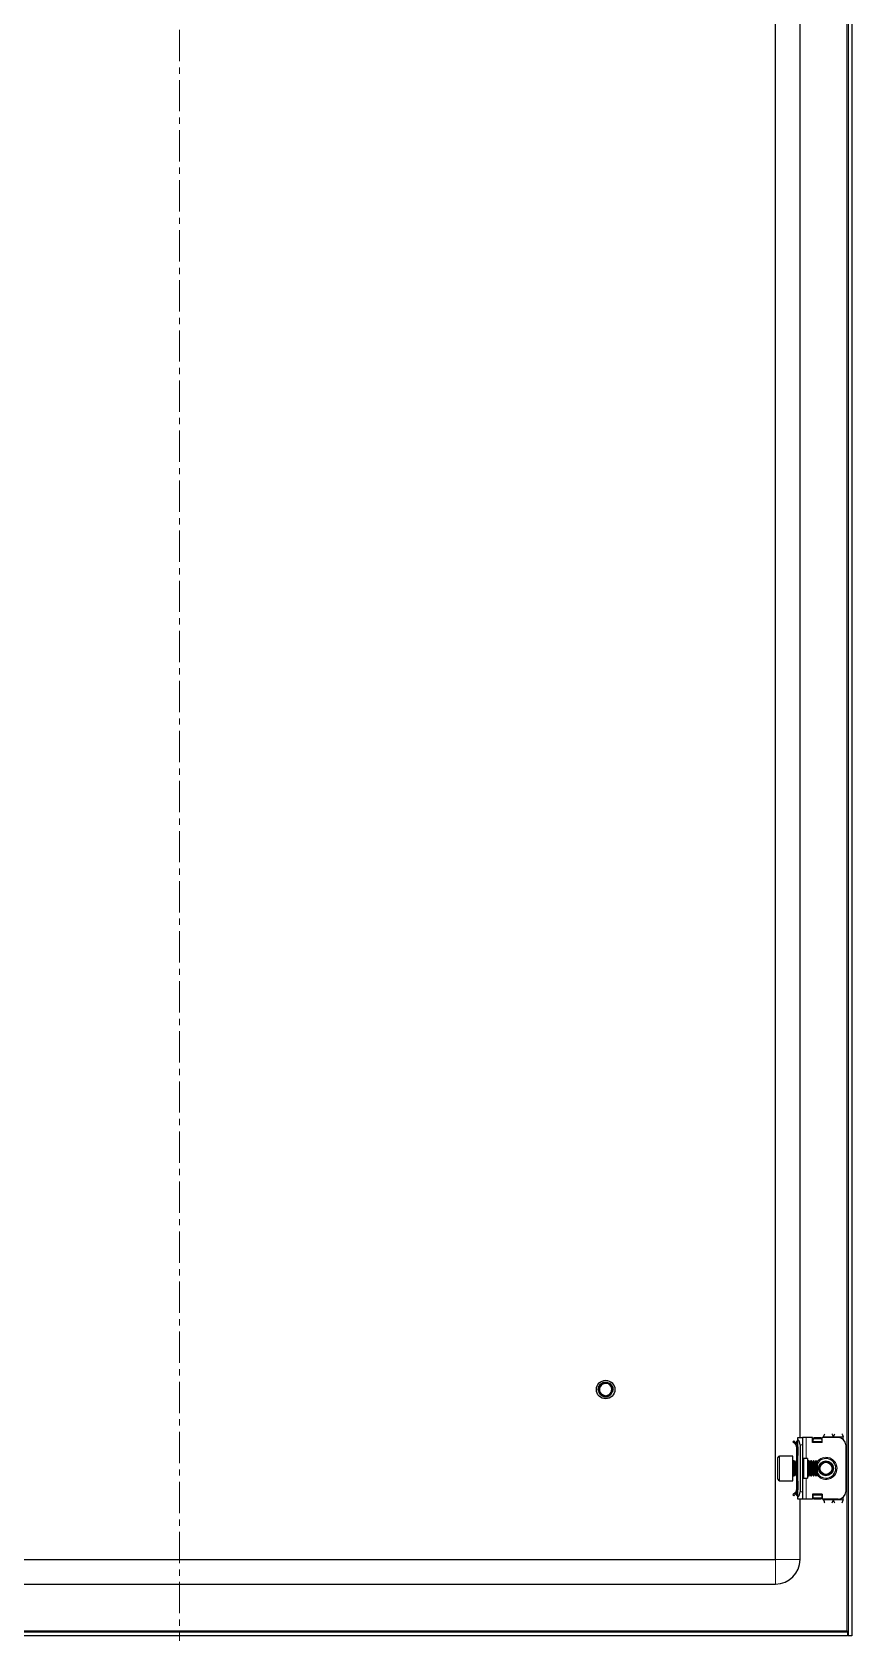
# Model space of a CAD drawing. Header units: millimetres. Extents: x 2 to 1426, y -492 to 1061.
# Drawn here: x 1093 to 1426, y -392 to 261 of the extents above; entities that cross this region are included whole.
import ezdxf

# ---------------------------------------------------------------- set-up
doc = ezdxf.new("R2010")
doc.units = ezdxf.units.MM
doc.linetypes.add('CENTERX2', pattern=[20.32, 12.7, -2.54, 2.54, -2.54])
doc.layers.add('FORMAT', color=7, linetype='Continuous')

msp = doc.modelspace()

# ---------------------------------------------------------------- linework, layer by layer
at = {"color": 8, "linetype": 'Continuous', "lineweight": 18}
for p, q in [((1424, 968.5), (1424, -388.3)), ((1404.1, -311.9), (1403.6, -311.9)), ((1404.1, -311.4), (1403.89, -311.19)), ((1406.1, -312.9), (1405.1, -312.9)), ((1407.6, -309.9), (1407.6, -318.4)), ((1413.85, -311.55), (1410.35, -311.55)), ((1414.6, -309.65), (1418.6, -309.65)), ((1422.6, -309.65), (1418.6, -309.65)), ((1396.7, -317.4), (1396.7, -319.71)), ((1396.7, -319.71), (1396.7, -327.4)), ((1402.35, -319.4), (1402.35, -325.4)), ((1406.6, -318.4), (1406.6, -326.4)), ((1407.6, -326.4), (1407.6, -334.9)), ((1404.1, -332.9), (1403.6, -332.9)), ((1405.1, -331.9), (1406.1, -331.9)), ((1404.1, -333.4), (1403.89, -333.61)), ((1410.35, -333.25), (1413.85, -333.25)), ((1418.6, -335.15), (1414.6, -335.15)), ((1422.6, -335.15), (1418.6, -335.15)), ((1395.1, -359.4), (1395.1, -369.4)), ((1395.1, -359.4), (1405.1, -359.4)), ((1424, -388.3), (882.2, -388.3))]:
    msp.add_line(p, q, dxfattribs=at)
at = {"color": 7, "linetype": 'Continuous', "lineweight": 25}
for p, q in [((1424.6, 970.6), (1424.6, -390.4)), ((1426.1, 970.6), (1426.1, -390.4)), ((1395.1, -359.4), (1395.1, 939.6)), ((1405.1, -309.9), (1405.1, 277.6)), ((1323.11, -290.2), (1323.1, -290.25)), ((1323.1, -290.4), (1323.1, -290.4)), ((1323.11, -290.2), (1323.17, -289.89)), ((1323.13, -290), (1323.12, -290.05)), ((1323.16, -289.79), (1323.15, -289.84)), ((1323.21, -289.6), (1323.2, -289.65)), ((1323.26, -289.42), (1323.25, -289.46)), ((1323.32, -289.28), (1323.42, -289.1)), ((1323.33, -289.28), (1323.43, -289.09)), ((1323.81, -291.27), (1323.64, -290.86)), ((1323.94, -292.48), (1323.82, -292.35)), ((1323.83, -292.36), (1323.84, -292.38)), ((1323.94, -292.48), (1323.97, -292.51)), ((1324.08, -292.62), (1324.12, -292.65)), ((1324.24, -292.75), (1324.28, -292.78)), ((1324.4, -292.87), (1324.45, -292.9)), ((1324.56, -287.82), (1324.83, -287.7)), ((1325.5, -287.46), (1325.46, -287.47)), ((1325.9, -293.39), (1326.65, -293.32)), ((1326.64, -287.45), (1326.6, -287.44)), ((1326.82, -287.49), (1326.78, -287.48)), ((1326.79, -293.32), (1326.84, -293.31)), ((1327, -287.54), (1326.95, -287.52)), ((1326.98, -293.27), (1327.03, -293.25)), ((1327.17, -287.6), (1327.13, -287.58)), ((1327.17, -293.2), (1327.22, -293.18)), ((1327.55, -293.03), (1327.32, -293.11)), ((1327.36, -293.12), (1327.41, -293.1)), ((1327.53, -287.76), (1327.49, -287.74)), ((1327.72, -292.92), (1327.52, -293.04)), ((1327.53, -287.76), (1327.53, -287.87)), ((1327.53, -287.76), (1327.67, -287.88)), ((1327.54, -292.96), (1327.59, -293)), ((1327.55, -293.03), (1327.59, -293)), ((1327.71, -287.87), (1327.67, -287.84)), ((1327.88, -287.98), (1327.84, -287.96)), ((1327.88, -287.98), (1328.09, -288.17)), ((1328.04, -288.11), (1328, -288.08)), ((1328.19, -288.25), (1328.16, -288.22)), ((1328.33, -288.39), (1328.29, -288.35)), ((1328.91, -289.36), (1328.91, -289.35)), ((1329.02, -291.1), (1328.94, -291.34)), ((1328.97, -289.54), (1328.96, -289.49)), ((1328.96, -291.29), (1328.98, -291.25)), ((1329.02, -289.71), (1329.01, -289.67)), ((1329.02, -291.1), (1329.03, -291.06)), ((1329.06, -289.9), (1329.05, -289.85)), ((1329.06, -290.9), (1329.06, -290.86)), ((1329.1, -290.29), (1329.07, -290.53)), ((1329.08, -290.09), (1329.08, -290.04)), ((1329.08, -290.7), (1329.09, -290.65)), ((1329.1, -290.29), (1329.1, -290.24)), ((1329.1, -290.49), (1329.1, -290.44)), ((1402.54, -311.26), (1402.19, -311.61)), ((1403.16, -312.59), (1402.19, -311.61)), ((1403.51, -312.24), (1402.54, -311.26)), ((1403.16, -312.59), (1403.51, -312.24)), ((1403.6, -311.9), (1403.6, -312.29)), ((1403.89, -311.19), (1404.1, -310.99)), ((1404.1, -309.9), (1406.1, -309.9)), ((1404.1, -310.66), (1404.1, -309.9)), ((1404.1, -334.14), (1404.1, -310.66)), ((1405.1, -312.9), (1405.1, -331.9)), ((1406.1, -309.9), (1406.1, -312.9)), ((1407.6, -309.9), (1406.1, -309.9)), ((1406.1, -312.9), (1406.1, -331.9)), ((1410.1, -309.9), (1407.6, -309.9)), ((1410.1, -311.9), (1410.1, -309.9)), ((1414.1, -311.9), (1410.1, -311.9)), ((1410.35, -310.28), (1410.85, -309.92)), ((1410.85, -310.28), (1410.35, -310.63)), ((1410.35, -310.63), (1410.35, -310.28)), ((1410.35, -311.55), (1410.35, -310.63)), ((1410.35, -311.9), (1410.35, -311.55)), ((1410.85, -309.92), (1410.85, -310.28)), ((1410.85, -309.92), (1413.35, -309.92)), ((1410.85, -310.28), (1413.35, -310.28)), ((1413.35, -310.28), (1413.35, -309.92)), ((1413.35, -309.92), (1413.85, -310.28)), ((1413.85, -310.63), (1413.35, -310.28)), ((1413.85, -310.28), (1413.85, -310.63)), ((1413.85, -310.63), (1413.85, -311.55)), ((1413.85, -311.55), (1413.85, -311.9)), ((1413.9, -310.02), (1413.9, -311.9)), ((1414.1, -310.02), (1413.9, -310.02)), ((1414.1, -311.9), (1414.1, -309.9)), ((1420.6, -309.9), (1414.1, -309.9)), ((1414.6, -309.9), (1414.6, -309.65)), ((1422.6, -310.66), (1422.6, -309.65)), ((1423.6, -312.9), (1423.6, -331.9)), ((1396.1, -320.03), (1396.1, -318)), ((1402.1, -317.4), (1396.7, -317.4)), ((1402.1, -319.71), (1402.1, -317.4)), ((1402.1, -327.4), (1402.1, -319.71)), ((1402.71, -319.4), (1402.35, -319.4)), ((1403.1, -319.95), (1402.71, -319.4)), ((1402.71, -324.93), (1402.71, -319.4)), ((1403.49, -319.4), (1403.1, -319.95)), ((1403.71, -319.4), (1403.49, -319.4)), ((1403.49, -324.93), (1403.49, -319.4)), ((1403.6, -313.65), (1404.1, -313.65)), ((1403.6, -313.65), (1403.6, -317.15)), ((1404.1, -317.15), (1403.6, -317.15)), ((1403.6, -317.15), (1403.6, -319.4)), ((1404.1, -319.95), (1403.71, -319.4)), ((1403.71, -324.93), (1403.71, -319.4)), ((1404.1, -313.65), (1404.1, -317.15)), ((1408.1, -318.4), (1406.6, -318.4)), ((1408.1, -318.4), (1408.1, -326.4)), ((1408.49, -319.4), (1408.1, -319.95)), ((1408.71, -319.4), (1408.49, -319.4)), ((1408.49, -324.93), (1408.49, -319.4)), ((1409.1, -319.95), (1408.71, -319.4)), ((1408.71, -324.93), (1408.71, -319.4)), ((1409.49, -319.4), (1409.1, -319.95)), ((1409.71, -319.4), (1409.49, -319.4)), ((1409.49, -324.93), (1409.49, -319.4)), ((1410.1, -319.95), (1409.71, -319.4)), ((1409.71, -324.93), (1409.71, -319.4)), ((1410.49, -319.4), (1410.1, -319.95)), ((1410.71, -319.4), (1410.49, -319.4)), ((1410.49, -324.93), (1410.49, -319.4)), ((1411.1, -319.95), (1410.71, -319.4)), ((1410.71, -324.93), (1410.71, -319.4)), ((1411.49, -319.4), (1411.1, -319.95)), ((1411.55, -319.4), (1411.49, -319.4)), ((1411.49, -324.93), (1411.49, -319.4)), ((1412.1, -319.95), (1411.55, -319.4)), ((1411.55, -320.78), (1411.55, -319.4)), ((1396.1, -326.8), (1396.1, -320.03)), ((1402.35, -325.4), (1402.71, -325.4)), ((1402.71, -325.4), (1403.1, -324.85)), ((1402.71, -325.4), (1402.71, -324.93)), ((1403.1, -324.46), (1403.1, -319.95)), ((1403.1, -324.85), (1403.1, -324.46)), ((1403.1, -324.85), (1403.49, -325.4)), ((1403.49, -325.4), (1403.49, -324.93)), ((1403.49, -325.4), (1403.71, -325.4)), ((1403.6, -325.4), (1403.6, -327.65)), ((1403.71, -325.4), (1404.1, -324.85)), ((1403.71, -325.4), (1403.71, -324.93)), ((1406.6, -326.4), (1408.1, -326.4)), ((1408.1, -324.85), (1408.49, -325.4)), ((1408.49, -325.4), (1408.49, -324.93)), ((1408.49, -325.4), (1408.71, -325.4)), ((1408.71, -325.4), (1409.1, -324.85)), ((1408.71, -325.4), (1408.71, -324.93)), ((1409.1, -324.46), (1409.1, -319.95)), ((1409.1, -324.85), (1409.1, -324.46)), ((1409.1, -324.85), (1409.49, -325.4)), ((1409.49, -325.4), (1409.49, -324.93)), ((1409.49, -325.4), (1409.71, -325.4)), ((1409.71, -325.4), (1410.1, -324.85)), ((1409.71, -325.4), (1409.71, -324.93)), ((1410.1, -324.46), (1410.1, -319.95)), ((1410.1, -324.85), (1410.1, -324.46)), ((1410.1, -324.85), (1410.49, -325.4)), ((1410.49, -325.4), (1410.49, -324.93)), ((1410.49, -325.4), (1410.71, -325.4)), ((1410.71, -325.4), (1411.1, -324.85)), ((1410.71, -325.4), (1410.71, -324.93)), ((1411.1, -324.46), (1411.1, -319.95)), ((1411.1, -324.85), (1411.1, -324.46)), ((1411.1, -324.85), (1411.49, -325.4)), ((1411.49, -325.4), (1411.49, -324.93)), ((1411.49, -325.4), (1411.55, -325.4)), ((1411.55, -325.4), (1411.55, -320.78)), ((1411.55, -325.4), (1412.1, -324.85)), ((1412.1, -321.08), (1412.1, -319.95)), ((1412.1, -324.85), (1412.1, -321.08)), ((1396.7, -327.4), (1402.1, -327.4)), ((1403.16, -332.21), (1402.19, -333.19)), ((1403.51, -332.56), (1402.54, -333.54)), ((1403.16, -332.21), (1403.51, -332.56)), ((1403.6, -327.65), (1404.1, -327.65)), ((1403.6, -327.65), (1403.6, -331.15)), ((1403.6, -331.15), (1404.1, -331.15)), ((1403.6, -332.9), (1403.6, -332.44)), ((1404.1, -327.65), (1404.1, -331.15)), ((1406.1, -331.9), (1406.1, -334.9)), ((1414.1, -332.9), (1410.1, -332.9)), ((1410.1, -332.9), (1410.1, -334.9)), ((1410.35, -333.25), (1410.35, -332.9)), ((1413.85, -332.9), (1413.85, -333.25)), ((1413.9, -332.9), (1413.9, -334.78)), ((1414.1, -332.9), (1414.1, -334.9)), ((1402.54, -333.54), (1402.19, -333.19)), ((1404.1, -333.81), (1403.89, -333.61)), ((1404.1, -334.9), (1404.1, -334.14)), ((1406.1, -334.9), (1404.1, -334.9)), ((1405.1, -359.4), (1405.1, -334.9)), ((1407.6, -334.9), (1406.1, -334.9)), ((1410.1, -334.9), (1407.6, -334.9)), ((1410.35, -334.17), (1410.35, -333.25)), ((1410.35, -334.17), (1410.85, -334.52)), ((1410.35, -334.52), (1410.35, -334.17)), ((1410.85, -334.87), (1410.35, -334.52)), ((1413.35, -334.52), (1410.85, -334.52)), ((1410.85, -334.52), (1410.85, -334.87)), ((1413.35, -334.87), (1410.85, -334.87)), ((1413.35, -334.52), (1413.85, -334.17)), ((1413.35, -334.87), (1413.35, -334.52)), ((1413.85, -334.52), (1413.35, -334.87)), ((1413.85, -333.25), (1413.85, -334.17)), ((1413.85, -334.17), (1413.85, -334.52)), ((1413.9, -334.78), (1414.1, -334.78)), ((1420.6, -334.9), (1414.1, -334.9)), ((1414.6, -335.15), (1414.6, -334.9)), ((1422.6, -335.15), (1422.6, -334.14)), ((911.1, -359.4), (1395.1, -359.4)), ((911.1, -369.4), (1395.1, -369.4)), ((1424.4, -388.9), (881.8, -388.9)), ((1424.4, -390.4), (881.8, -390.4)), ((1424, -388.3), (1424.24, -388.9)), ((1424.4, -388.9), (1424.4, -390.4)), ((1426.1, -390.4), (1424.6, -390.4))]:
    msp.add_line(p, q, dxfattribs=at)
for centre, radius in [((1326.1, -290.4), 3.75), ((1415.6, -322.4), 3), ((1415.6, -322.4), 2.76), ((1415.6, -322.4), 2.45)]:
    msp.add_circle(centre, radius, dxfattribs=at)
for centre, radius, start, end in [((1326.1, -290.4), 3, 180, 220.74374), ((1326.1, -290.4), 2.5, 168.59442, 190.51652), ((1326.1, -290.4), 2.5, 108.59442, 168.59442), ((1326.1, -290.4), 3, 239.92857, 266.21929), ((1326.1, -290.4), 2.5, 48.59442, 108.59442), ((1326.1, -290.4), 2.5, 255.88813, 288.59442), ((1326.1, -290.4), 2.5, 288.59442, 348.59442), ((1326.1, -290.4), 2.5, 348.59442, 48.59442), ((1404.6, -311.9), 1, 135, 180), ((1402.1, -312.9), 3, 360, 48.18969), ((1420.6, -312.9), 3, 360, 90), ((1396.7, -318), 0.6, 90, 180), ((1402.35, -319.15), 0.25, 180, 270), ((1406.6, -317.9), 0.5, 180, 270), ((1415.6, -322.4), 4, 270, 151.04498), ((1402.35, -325.65), 0.25, 90, 180), ((1406.6, -326.9), 0.5, 90, 180), ((1415.6, -322.4), 4, 208.95502, 270), ((1396.7, -326.8), 0.6, 180, 270), ((1404.6, -332.9), 1, 180, 225), ((1402.1, -331.9), 3, 311.81031, 360), ((1420.6, -331.9), 3, 270, 360), ((1395.1, -359.4), 10, 270, 0)]:
    msp.add_arc(centre, radius, start, end, dxfattribs=at)
at = {"color": 8, "linetype": 'Continuous', "lineweight": 18}
for start, end in [(215.46217, 90), (90, 144.53783)]:
    msp.add_arc((1415.6, -322.4), 4.5, start, end, dxfattribs=at)
at = {"color": 7, "linetype": 'Continuous', "lineweight": 25}
for points, knots in [([(1323.59, -290.11), (1323.58, -290.12), (1323.57, -290.16), (1323.53, -290.21), (1323.47, -290.26), (1323.41, -290.31), (1323.33, -290.35), (1323.25, -290.38), (1323.17, -290.4), (1323.12, -290.4), (1323.1, -290.4)], [0, 0, 0, 0, 0.060221, 0.18113, 0.301988, 0.42281, 0.589437, 0.75603, 0.87711, 1, 1, 1, 1]), ([(1323.1, -290.41), (1323.1, -290.36), (1323.1, -290.28), (1323.11, -290.2), (1323.12, -290.18)], [0, 0, 0, 0, 0.659859, 1, 1, 1, 1]), ([(1323.46, -290.27), (1323.43, -290.26), (1323.37, -290.24), (1323.28, -290.23), (1323.19, -290.23), (1323.13, -290.25), (1323.1, -290.25)], [0, 0, 0, 0, 0.237597, 0.516729, 0.755527, 1, 1, 1, 1]), ([(1323.1, -290.41), (1323.13, -290.39), (1323.19, -290.36), (1323.29, -290.33), (1323.34, -290.33), (1323.37, -290.33)], [0, 0, 0, 0, 0.371226, 0.708872, 1, 1, 1, 1]), ([(1324.03, -292.18), (1324, -292.16), (1323.76, -291.94), (1323.41, -291.48), (1323.17, -290.87), (1323.12, -290.52), (1323.1, -290.4)], [0, 0, 0, 0, 0.050685, 0.485619, 0.826643, 1, 1, 1, 1]), ([(1323.11, -290.2), (1323.14, -290.19), (1323.2, -290.16), (1323.3, -290.14), (1323.39, -290.14), (1323.47, -290.16), (1323.52, -290.18), (1323.54, -290.19)], [0, 0, 0, 0, 0.235039, 0.445532, 0.651268, 0.847853, 1, 1, 1, 1]), ([(1323.56, -290.16), (1323.54, -290.14), (1323.49, -290.1), (1323.39, -290.06), (1323.3, -290.04), (1323.21, -290.03), (1323.15, -290.04), (1323.12, -290.05)], [0, 0, 0, 0, 0.189173, 0.404697, 0.62022, 0.807935, 1, 1, 1, 1]), ([(1323.13, -290), (1323.16, -289.99), (1323.23, -289.96), (1323.32, -289.96), (1323.41, -289.97), (1323.49, -289.99), (1323.55, -290.02), (1323.59, -290.05), (1323.6, -290.06)], [0, 0, 0, 0, 0.214065, 0.402363, 0.585629, 0.760234, 0.923894, 1, 1, 1, 1]), ([(1323.62, -290.05), (1323.61, -290.04), (1323.58, -290), (1323.52, -289.95), (1323.43, -289.9), (1323.34, -289.86), (1323.25, -289.84), (1323.18, -289.84), (1323.15, -289.84)], [0, 0, 0, 0, 0.069872, 0.258455, 0.446951, 0.635422, 0.81547, 1, 1, 1, 1]), ([(1323.16, -289.79), (1323.17, -289.74), (1323.18, -289.66), (1323.22, -289.59), (1323.23, -289.56)], [0, 0, 0, 0, 0.657988, 1, 1, 1, 1]), ([(1323.16, -289.79), (1323.2, -289.79), (1323.26, -289.77), (1323.36, -289.78), (1323.44, -289.8), (1323.52, -289.84), (1323.58, -289.88), (1323.61, -289.91), (1323.62, -289.93)], [0, 0, 0, 0, 0.208898, 0.388587, 0.562428, 0.727295, 0.881578, 1, 1, 1, 1]), ([(1323.63, -289.9), (1323.61, -289.88), (1323.58, -289.84), (1323.52, -289.78), (1323.45, -289.73), (1323.37, -289.69), (1323.28, -289.66), (1323.23, -289.65), (1323.2, -289.65)], [0, 0, 0, 0, 0.137266, 0.30795, 0.478578, 0.649185, 0.822833, 1, 1, 1, 1]), ([(1323.21, -289.6), (1323.24, -289.6), (1323.3, -289.6), (1323.39, -289.61), (1323.46, -289.64), (1323.53, -289.69), (1323.59, -289.74), (1323.63, -289.79), (1323.65, -289.83), (1323.66, -289.85)], [0, 0, 0, 0, 0.165667, 0.330522, 0.488809, 0.638525, 0.778629, 0.909213, 1, 1, 1, 1]), ([(1323.63, -289.76), (1323.62, -289.75), (1323.6, -289.71), (1323.55, -289.64), (1323.48, -289.57), (1323.4, -289.52), (1323.32, -289.48), (1323.28, -289.47), (1323.25, -289.46)], [0, 0, 0, 0, 0.076151, 0.276704, 0.47712, 0.677473, 0.837574, 1, 1, 1, 1]), ([(1323.26, -289.42), (1323.47, -288.99), (1323.79, -288.35), (1324.37, -287.95), (1324.58, -287.82)], [0, 0, 0, 0, 0.657042, 1, 1, 1, 1]), ([(1323.26, -289.42), (1323.29, -289.42), (1323.35, -289.43), (1323.43, -289.46), (1323.5, -289.5), (1323.56, -289.56), (1323.6, -289.61), (1323.63, -289.68), (1323.65, -289.73), (1323.66, -289.77), (1323.66, -289.78)], [0, 0, 0, 0, 0.154027, 0.307095, 0.452862, 0.590123, 0.718565, 0.838856, 0.95247, 1, 1, 1, 1]), ([(1323.34, -289.29), (1323.35, -289.23), (1323.38, -289.1), (1323.45, -288.99), (1323.48, -288.93)], [0, 0, 0, 0, 0.462482, 1, 1, 1, 1]), ([(1323.47, -289.01), (1323.5, -288.94), (1323.58, -288.73), (1323.74, -288.57), (1323.85, -288.46)], [0, 0, 0, 0, 0.333789, 1, 1, 1, 1]), ([(1323.55, -288.88), (1323.57, -288.83), (1323.67, -288.53), (1323.92, -288.32), (1324.12, -288.14)], [0, 0, 0, 0, 0.1718651, 1, 1, 1, 1]), ([(1323.59, -290.07), (1323.58, -290.17), (1323.57, -290.44), (1323.61, -290.7), (1323.64, -290.86)], [0, 0, 0, 0, 0.408521, 1, 1, 1, 1]), ([(1323.65, -289.91), (1323.65, -289.91), (1323.64, -289.96), (1323.62, -290.01), (1323.6, -290.06), (1323.59, -290.07)], [0, 0, 0, 0, 0.157682, 0.8030401, 1, 1, 1, 1]), ([(1324.94, -288.04), (1324.88, -288.08), (1324.55, -288.26), (1324.06, -288.73), (1323.75, -289.31), (1323.66, -289.65), (1323.65, -289.71)], [0, 0, 0, 0, 0.104785, 0.513079, 0.918136, 1, 1, 1, 1]), ([(1323.65, -289.71), (1323.65, -289.74), (1323.66, -289.81), (1323.65, -289.87), (1323.65, -289.91)], [0, 0, 0, 0, 0.544473, 1, 1, 1, 1]), ([(1323.83, -288.43), (1323.83, -288.44), (1323.81, -288.46), (1323.8, -288.48), (1323.79, -288.49)], [0, 0, 0, 0, 0.296796, 1, 1, 1, 1]), ([(1325.09, -292.63), (1325.02, -292.6), (1324.7, -292.44), (1324.18, -292.02), (1323.93, -291.52), (1323.81, -291.27)], [0, 0, 0, 0, 0.130652, 0.560007, 1, 1, 1, 1]), ([(1323.83, -292.36), (1323.84, -292.33), (1323.88, -292.29), (1323.94, -292.23), (1323.99, -292.2), (1324.03, -292.18), (1324.03, -292.18)], [0, 0, 0, 0, 0.315056, 0.630194, 0.945514, 1, 1, 1, 1]), ([(1324.39, -292.23), (1324.36, -292.22), (1324.3, -292.21), (1324.22, -292.21), (1324.14, -292.22), (1324.05, -292.24), (1323.95, -292.29), (1323.88, -292.34), (1323.84, -292.38)], [0, 0, 0, 0, 0.149407, 0.278563, 0.407661, 0.536722, 0.727045, 1, 1, 1, 1]), ([(1323.96, -288.3), (1323.95, -288.3), (1323.94, -288.31), (1323.93, -288.33), (1323.93, -288.33)], [0, 0, 0, 0, 0.4842322, 1, 1, 1, 1]), ([(1323.94, -292.48), (1323.95, -292.45), (1323.98, -292.4), (1324.04, -292.34), (1324.11, -292.29), (1324.18, -292.25), (1324.25, -292.23), (1324.33, -292.22), (1324.38, -292.23), (1324.4, -292.24)], [0, 0, 0, 0, 0.159446, 0.318034, 0.469983, 0.61348, 0.747649, 0.872856, 1, 1, 1, 1]), ([(1324.45, -292.28), (1324.45, -292.28), (1324.41, -292.28), (1324.35, -292.29), (1324.26, -292.3), (1324.18, -292.34), (1324.1, -292.38), (1324.03, -292.44), (1323.99, -292.49), (1323.97, -292.51)], [0, 0, 0, 0, 0.0182814, 0.1756388, 0.3328957, 0.4900969, 0.6472739, 0.8216323, 1, 1, 1, 1]), ([(1324.03, -292.18), (1324.05, -292.18), (1324.09, -292.17), (1324.18, -292.16), (1324.28, -292.17), (1324.36, -292.21), (1324.44, -292.26), (1324.53, -292.35), (1324.6, -292.46), (1324.62, -292.55), (1324.63, -292.59)], [0, 0, 0, 0, 0.073646, 0.169563, 0.351373, 0.438893, 0.519676, 0.682906, 0.8512, 1, 1, 1, 1]), ([(1324.09, -288.17), (1324.09, -288.18), (1324.08, -288.19), (1324.06, -288.2), (1324.06, -288.2)], [0, 0, 0, 0, 0.485158, 1, 1, 1, 1]), ([(1324.08, -292.62), (1324.09, -292.59), (1324.12, -292.52), (1324.17, -292.44), (1324.23, -292.38), (1324.3, -292.34), (1324.38, -292.31), (1324.43, -292.29), (1324.46, -292.29), (1324.47, -292.29)], [0, 0, 0, 0, 0.198035, 0.367663, 0.531495, 0.686664, 0.831818, 0.981917, 1, 1, 1, 1]), ([(1324.53, -292.36), (1324.52, -292.36), (1324.48, -292.37), (1324.4, -292.39), (1324.31, -292.44), (1324.23, -292.5), (1324.17, -292.57), (1324.13, -292.62), (1324.12, -292.65)], [0, 0, 0, 0, 0.0505, 0.241124, 0.431653, 0.622154, 0.808692, 1, 1, 1, 1]), ([(1324.24, -288.05), (1324.23, -288.05), (1324.22, -288.06), (1324.21, -288.07), (1324.2, -288.08)], [0, 0, 0, 0, 0.484546, 1, 1, 1, 1]), ([(1324.24, -292.75), (1324.25, -292.72), (1324.26, -292.65), (1324.3, -292.56), (1324.36, -292.49), (1324.42, -292.44), (1324.48, -292.4), (1324.53, -292.39), (1324.54, -292.38)], [0, 0, 0, 0, 0.209239, 0.392702, 0.571062, 0.740844, 0.899958, 1, 1, 1, 1]), ([(1324.59, -292.46), (1324.57, -292.47), (1324.51, -292.5), (1324.43, -292.55), (1324.36, -292.62), (1324.31, -292.7), (1324.29, -292.75), (1324.28, -292.78)], [0, 0, 0, 0, 0.172104, 0.391099, 0.610089, 0.802801, 1, 1, 1, 1]), ([(1324.39, -287.93), (1324.39, -287.94), (1324.37, -287.95), (1324.36, -287.95), (1324.35, -287.96)], [0, 0, 0, 0, 0.482687, 1, 1, 1, 1]), ([(1324.39, -287.93), (1324.4, -287.92), (1324.45, -287.89), (1324.51, -287.87), (1324.55, -287.85)], [0, 0, 0, 0, 0.230751, 1, 1, 1, 1]), ([(1324.4, -292.87), (1324.41, -292.84), (1324.42, -292.77), (1324.45, -292.68), (1324.5, -292.6), (1324.55, -292.54), (1324.59, -292.51), (1324.61, -292.5)], [0, 0, 0, 0, 0.240212, 0.454711, 0.664287, 0.864517, 1, 1, 1, 1]), ([(1324.64, -292.61), (1324.62, -292.63), (1324.57, -292.67), (1324.51, -292.74), (1324.47, -292.82), (1324.45, -292.87), (1324.45, -292.9)], [0, 0, 0, 0, 0.228254, 0.510351, 0.752319, 1, 1, 1, 1]), ([(1324.56, -287.82), (1324.56, -287.83), (1324.54, -287.84), (1324.53, -287.84), (1324.52, -287.85)], [0, 0, 0, 0, 0.480194, 1, 1, 1, 1]), ([(1324.56, -287.82), (1324.59, -287.84), (1324.65, -287.88), (1324.73, -287.95), (1324.76, -288), (1324.78, -288.02)], [0, 0, 0, 0, 0.362858, 0.693435, 1, 1, 1, 1]), ([(1324.92, -288.08), (1324.91, -288.08), (1324.87, -288.07), (1324.8, -288.04), (1324.72, -287.99), (1324.64, -287.92), (1324.6, -287.85), (1324.58, -287.82)], [0, 0, 0, 0, 0.084477, 0.253367, 0.470159, 0.686909, 1, 1, 1, 1]), ([(1324.58, -292.99), (1324.58, -292.95), (1324.58, -292.88), (1324.61, -292.78), (1324.63, -292.72), (1324.65, -292.7), (1324.65, -292.7)], [0, 0, 0, 0, 0.3571393, 0.6809788, 0.9981828, 1, 1, 1, 1]), ([(1324.63, -292.59), (1324.64, -292.6), (1324.65, -292.65), (1324.66, -292.72), (1324.65, -292.81), (1324.64, -292.91), (1324.61, -292.97), (1324.6, -293)], [0, 0, 0, 0, 0.113604, 0.31095, 0.508229, 0.75166, 1, 1, 1, 1]), ([(1325.49, -292.82), (1325.21, -292.77), (1324.91, -292.72), (1324.64, -292.59), (1324.63, -292.59)], [0, 0, 0, 0, 0.9656715, 1, 1, 1, 1]), ([(1324.74, -287.72), (1324.73, -287.73), (1324.72, -287.74), (1324.71, -287.74), (1324.7, -287.75)], [0, 0, 0, 0, 0.477867, 1, 1, 1, 1]), ([(1324.86, -288.03), (1324.85, -288.01), (1324.84, -287.96), (1324.81, -287.89), (1324.76, -287.81), (1324.72, -287.77), (1324.7, -287.75)], [0, 0, 0, 0, 0.154183, 0.462567, 0.728091, 1, 1, 1, 1]), ([(1324.74, -287.72), (1324.77, -287.75), (1324.83, -287.78), (1324.89, -287.86), (1324.94, -287.94), (1324.97, -288), (1324.97, -288.04), (1324.97, -288.05)], [0, 0, 0, 0, 0.260762, 0.494805, 0.723794, 0.94279, 1, 1, 1, 1]), ([(1324.93, -287.64), (1324.92, -287.64), (1324.91, -287.65), (1324.89, -287.65), (1324.88, -287.66)], [0, 0, 0, 0, 0.4764859, 1, 1, 1, 1]), ([(1325.02, -288.05), (1325.02, -288.04), (1325.02, -287.98), (1325.01, -287.9), (1324.98, -287.81), (1324.94, -287.73), (1324.9, -287.68), (1324.88, -287.66)], [0, 0, 0, 0, 0.114393, 0.350182, 0.585971, 0.790611, 1, 1, 1, 1]), ([(1324.93, -287.64), (1324.95, -287.63), (1325.01, -287.6), (1325.08, -287.59), (1325.12, -287.58)], [0, 0, 0, 0, 0.3010252, 1, 1, 1, 1]), ([(1324.93, -287.64), (1324.96, -287.66), (1325.01, -287.71), (1325.07, -287.78), (1325.1, -287.87), (1325.12, -287.95), (1325.13, -288.01), (1325.12, -288.05), (1325.12, -288.06)], [0, 0, 0, 0, 0.218347, 0.41099, 0.598711, 0.777744, 0.945667, 1, 1, 1, 1]), ([(1325.3, -288.03), (1325.29, -288.03), (1325.24, -288.05), (1325.16, -288.06), (1325.06, -288.06), (1324.99, -288.05), (1324.95, -288.04), (1324.94, -288.04)], [0, 0, 0, 0, 0.099011, 0.388276, 0.61301, 0.895384, 1, 1, 1, 1]), ([(1325.12, -287.56), (1325.12, -287.57), (1325.1, -287.57), (1325.08, -287.58), (1325.08, -287.58)], [0, 0, 0, 0, 0.4765794, 1, 1, 1, 1]), ([(1325.15, -288.06), (1325.15, -288.06), (1325.17, -288.02), (1325.17, -287.95), (1325.18, -287.85), (1325.16, -287.75), (1325.13, -287.66), (1325.09, -287.61), (1325.08, -287.58)], [0, 0, 0, 0, 0.019058, 0.219488, 0.419831, 0.620151, 0.807785, 1, 1, 1, 1]), ([(1325.49, -292.82), (1325.4, -292.79), (1325.26, -292.73), (1325.13, -292.66), (1325.09, -292.63)], [0, 0, 0, 0, 0.681733, 1, 1, 1, 1]), ([(1325.12, -287.56), (1325.15, -287.59), (1325.19, -287.64), (1325.24, -287.72), (1325.26, -287.81), (1325.27, -287.89), (1325.27, -287.96), (1325.26, -288), (1325.25, -288.02)], [0, 0, 0, 0, 0.2130021, 0.3969751, 0.5751808, 0.7443635, 0.9027788, 1, 1, 1, 1]), ([(1325.31, -287.5), (1325.31, -287.51), (1325.29, -287.51), (1325.28, -287.51), (1325.27, -287.52)], [0, 0, 0, 0, 0.4789775, 1, 1, 1, 1]), ([(1325.27, -288.02), (1325.28, -287.99), (1325.31, -287.94), (1325.32, -287.85), (1325.33, -287.76), (1325.32, -287.65), (1325.29, -287.57), (1325.27, -287.52)], [0, 0, 0, 0, 0.147065, 0.321231, 0.495346, 0.669443, 1, 1, 1, 1]), ([(1325.57, -287.8), (1325.56, -287.81), (1325.54, -287.86), (1325.48, -287.94), (1325.39, -288), (1325.33, -288.02), (1325.3, -288.03)], [0, 0, 0, 0, 0.153621, 0.528305, 0.811762, 1, 1, 1, 1]), ([(1325.31, -287.5), (1325.33, -287.53), (1325.37, -287.59), (1325.4, -287.68), (1325.41, -287.76), (1325.41, -287.84), (1325.39, -287.92), (1325.37, -287.97), (1325.35, -288), (1325.34, -288.01)], [0, 0, 0, 0, 0.195461, 0.359649, 0.517607, 0.666788, 0.806268, 0.936243, 1, 1, 1, 1]), ([(1325.39, -287.96), (1325.39, -287.96), (1325.42, -287.92), (1325.46, -287.83), (1325.48, -287.72), (1325.49, -287.63), (1325.48, -287.55), (1325.46, -287.5), (1325.46, -287.47)], [0, 0, 0, 0, 0.001313, 0.309582, 0.493731, 0.677835, 0.837663, 1, 1, 1, 1]), ([(1325.42, -287.97), (1325.45, -287.95), (1325.5, -287.91), (1325.54, -287.84), (1325.56, -287.81), (1325.57, -287.8)], [0, 0, 0, 0, 0.41332, 0.833507, 1, 1, 1, 1]), ([(1325.5, -287.46), (1325.51, -287.49), (1325.54, -287.54), (1325.55, -287.62), (1325.55, -287.71), (1325.54, -287.78), (1325.51, -287.87), (1325.46, -287.93), (1325.43, -287.96)], [0, 0, 0, 0, 0.162579, 0.32416, 0.478216, 0.623372, 0.759205, 1, 1, 1, 1]), ([(1325.46, -287.48), (1325.48, -287.47), (1325.6, -287.43), (1325.73, -287.42), (1325.83, -287.41)], [0, 0, 0, 0, 0.169871, 1, 1, 1, 1]), ([(1325.5, -287.46), (1325.53, -287.45), (1325.85, -287.39), (1326.49, -287.38), (1327.15, -287.56), (1327.48, -287.74), (1327.55, -287.77)], [0, 0, 0, 0, 0.044285, 0.46488, 0.894202, 1, 1, 1, 1]), ([(1327.54, -288.08), (1327.48, -288.05), (1327.15, -287.87), (1326.49, -287.69), (1325.86, -287.72), (1325.57, -287.8), (1325.57, -287.8)], [0, 0, 0, 0, 0.102158, 0.551599, 0.99962, 1, 1, 1, 1]), ([(1325.93, -287.43), (1326, -287.42), (1326.17, -287.39), (1326.34, -287.41), (1326.44, -287.42)], [0, 0, 0, 0, 0.399625, 1, 1, 1, 1]), ([(1326.59, -287.46), (1326.65, -287.46), (1326.8, -287.47), (1326.94, -287.52), (1327.03, -287.55)], [0, 0, 0, 0, 0.353316, 1, 1, 1, 1]), ([(1326.65, -293.32), (1326.64, -293.31), (1326.62, -293.26), (1326.6, -293.18), (1326.6, -293.1), (1326.62, -293.03), (1326.66, -292.95), (1326.72, -292.87), (1326.81, -292.8), (1326.87, -292.78), (1326.9, -292.77)], [0, 0, 0, 0, 0.098631, 0.238541, 0.378532, 0.49895, 0.601027, 0.777401, 0.9101, 1, 1, 1, 1]), ([(1326.8, -292.82), (1326.79, -292.82), (1326.76, -292.85), (1326.73, -292.91), (1326.68, -292.99), (1326.65, -293.08), (1326.64, -293.17), (1326.64, -293.26), (1326.64, -293.3), (1326.65, -293.32)], [0, 0, 0, 0, 0.036757, 0.196192, 0.355485, 0.51469, 0.719746, 0.882005, 1, 1, 1, 1]), ([(1326.79, -293.32), (1326.78, -293.29), (1326.75, -293.24), (1326.72, -293.16), (1326.71, -293.07), (1326.72, -292.99), (1326.75, -292.9), (1326.79, -292.84), (1326.82, -292.81)], [0, 0, 0, 0, 0.16279, 0.324686, 0.479688, 0.626058, 0.76302, 1, 1, 1, 1]), ([(1326.88, -292.79), (1326.87, -292.81), (1326.84, -292.86), (1326.81, -292.95), (1326.79, -293.04), (1326.79, -293.17), (1326.82, -293.26), (1326.84, -293.31)], [0, 0, 0, 0, 0.1328601, 0.2910597, 0.4910066, 0.6908897, 1, 1, 1, 1]), ([(1326.98, -293.27), (1326.96, -293.24), (1326.92, -293.19), (1326.88, -293.1), (1326.86, -293.02), (1326.86, -292.93), (1326.87, -292.86), (1326.88, -292.8), (1326.9, -292.78), (1326.9, -292.77)], [0, 0, 0, 0, 0.198483, 0.367712, 0.531083, 0.685778, 0.830503, 0.965152, 1, 1, 1, 1]), ([(1326.9, -292.77), (1326.91, -292.77), (1326.96, -292.75), (1327.04, -292.74), (1327.13, -292.74), (1327.22, -292.75), (1327.31, -292.78), (1327.39, -292.81), (1327.47, -292.86), (1327.52, -292.91), (1327.55, -292.94), (1327.56, -292.95)], [0, 0, 0, 0, 0.0429601, 0.1733, 0.2742626, 0.4010814, 0.5277159, 0.6542588, 0.7807587, 0.9368521, 1, 1, 1, 1]), ([(1326.99, -292.75), (1326.99, -292.76), (1326.97, -292.8), (1326.95, -292.87), (1326.94, -292.97), (1326.95, -293.07), (1326.98, -293.16), (1327.01, -293.22), (1327.03, -293.25)], [0, 0, 0, 0, 0.043388, 0.23288, 0.422274, 0.611632, 0.803279, 1, 1, 1, 1]), ([(1327.17, -293.2), (1327.15, -293.18), (1327.1, -293.13), (1327.05, -293.05), (1327.01, -292.96), (1327, -292.88), (1327, -292.81), (1327.01, -292.76), (1327.01, -292.75)], [0, 0, 0, 0, 0.208724, 0.39105, 0.568219, 0.73683, 0.894853, 1, 1, 1, 1]), ([(1327.11, -292.74), (1327.11, -292.77), (1327.1, -292.83), (1327.1, -292.93), (1327.13, -293.02), (1327.17, -293.11), (1327.2, -293.16), (1327.22, -293.18)], [0, 0, 0, 0, 0.181695, 0.396783, 0.61186, 0.803681, 1, 1, 1, 1]), ([(1327.36, -293.12), (1327.34, -293.1), (1327.28, -293.06), (1327.22, -292.98), (1327.18, -292.9), (1327.15, -292.82), (1327.15, -292.77), (1327.14, -292.74)], [0, 0, 0, 0, 0.234253, 0.442787, 0.646465, 0.841043, 1, 1, 1, 1]), ([(1327.25, -292.76), (1327.25, -292.76), (1327.25, -292.8), (1327.27, -292.86), (1327.3, -292.95), (1327.35, -293.03), (1327.39, -293.08), (1327.41, -293.1)], [0, 0, 0, 0, 0.00279, 0.269575, 0.536371, 0.765499, 1, 1, 1, 1]), ([(1327.55, -293.03), (1327.52, -293.01), (1327.46, -292.97), (1327.39, -292.9), (1327.35, -292.84), (1327.33, -292.8), (1327.33, -292.79)], [0, 0, 0, 0, 0.319514, 0.608493, 0.891527, 1, 1, 1, 1]), ([(1327.47, -288.06), (1327.47, -288.05), (1327.46, -288.02), (1327.47, -287.95), (1327.5, -287.86), (1327.53, -287.8), (1327.55, -287.77)], [0, 0, 0, 0, 0.058255, 0.305509, 0.64716, 1, 1, 1, 1]), ([(1327.75, -288.52), (1327.74, -288.52), (1327.71, -288.48), (1327.66, -288.42), (1327.61, -288.34), (1327.57, -288.25), (1327.55, -288.16), (1327.55, -288.11), (1327.54, -288.08)], [0, 0, 0, 0, 0.066273, 0.267344, 0.423096, 0.618734, 0.814089, 1, 1, 1, 1]), ([(1327.55, -288.08), (1327.57, -288.06), (1327.61, -288.01), (1327.65, -287.93), (1327.66, -287.87), (1327.67, -287.84)], [0, 0, 0, 0, 0.351509, 0.671861, 1, 1, 1, 1]), ([(1327.56, -292.95), (1327.63, -292.9), (1327.98, -292.67), (1328.47, -292.17), (1328.7, -291.61), (1328.8, -291.37)], [0, 0, 0, 0, 0.128781, 0.613629, 1, 1, 1, 1]), ([(1327.71, -287.87), (1327.71, -287.9), (1327.7, -287.97), (1327.67, -288.07), (1327.63, -288.15), (1327.59, -288.2), (1327.57, -288.22), (1327.57, -288.22)], [0, 0, 0, 0, 0.275174, 0.522846, 0.765225, 0.99702, 1, 1, 1, 1]), ([(1327.58, -288.27), (1327.59, -288.26), (1327.64, -288.24), (1327.7, -288.19), (1327.76, -288.12), (1327.81, -288.04), (1327.83, -287.98), (1327.84, -287.96)], [0, 0, 0, 0, 0.084965, 0.329338, 0.573716, 0.784411, 1, 1, 1, 1]), ([(1327.88, -287.98), (1327.87, -288.02), (1327.86, -288.09), (1327.82, -288.18), (1327.77, -288.25), (1327.71, -288.31), (1327.66, -288.35), (1327.63, -288.36), (1327.63, -288.36)], [0, 0, 0, 0, 0.222831, 0.420099, 0.612409, 0.79585, 0.967895, 1, 1, 1, 1]), ([(1327.64, -288.39), (1327.64, -288.39), (1327.68, -288.38), (1327.74, -288.35), (1327.83, -288.3), (1327.9, -288.24), (1327.96, -288.16), (1327.99, -288.11), (1328, -288.08)], [0, 0, 0, 0, 0.002693, 0.20821, 0.413641, 0.619057, 0.807274, 1, 1, 1, 1]), ([(1328.04, -288.11), (1328.03, -288.15), (1328.01, -288.21), (1327.96, -288.29), (1327.91, -288.36), (1327.84, -288.41), (1327.78, -288.45), (1327.74, -288.45), (1327.73, -288.45)], [0, 0, 0, 0, 0.219212, 0.409339, 0.593597, 0.768568, 0.932394, 1, 1, 1, 1]), ([(1327.74, -288.48), (1327.78, -288.47), (1327.84, -288.46), (1327.93, -288.42), (1328.02, -288.37), (1328.1, -288.3), (1328.14, -288.25), (1328.16, -288.22)], [0, 0, 0, 0, 0.190996, 0.383798, 0.576553, 0.78528, 1, 1, 1, 1]), ([(1328.2, -288.6), (1328.19, -288.61), (1328.17, -288.62), (1328.11, -288.64), (1328.03, -288.64), (1327.92, -288.63), (1327.82, -288.58), (1327.77, -288.54), (1327.75, -288.52)], [0, 0, 0, 0, 0.0458661, 0.2307436, 0.3874614, 0.6582461, 0.861978, 1, 1, 1, 1]), ([(1328.19, -288.25), (1328.18, -288.28), (1328.15, -288.34), (1328.09, -288.41), (1328.02, -288.47), (1327.95, -288.51), (1327.88, -288.53), (1327.84, -288.53), (1327.81, -288.53)], [0, 0, 0, 0, 0.211659, 0.390361, 0.562352, 0.724819, 0.876696, 1, 1, 1, 1]), ([(1327.83, -288.55), (1327.84, -288.55), (1327.91, -288.56), (1328.01, -288.54), (1328.12, -288.5), (1328.21, -288.44), (1328.26, -288.39), (1328.29, -288.35)], [0, 0, 0, 0, 0.046579, 0.362688, 0.551736, 0.740753, 1, 1, 1, 1]), ([(1327.84, -288.59), (1327.87, -288.6), (1327.93, -288.62), (1328.02, -288.63), (1328.11, -288.62), (1328.17, -288.61), (1328.2, -288.6)], [0, 0, 0, 0, 0.251795, 0.502165, 0.752314, 1, 1, 1, 1]), ([(1328.33, -288.39), (1328.31, -288.41), (1328.28, -288.46), (1328.21, -288.52), (1328.14, -288.56), (1328.07, -288.59), (1328, -288.61), (1327.93, -288.61), (1327.89, -288.6), (1327.88, -288.59)], [0, 0, 0, 0, 0.169226, 0.337427, 0.497935, 0.649179, 0.790582, 0.922688, 1, 1, 1, 1]), ([(1328.94, -290.44), (1328.93, -290.37), (1328.91, -289.97), (1328.74, -289.3), (1328.37, -288.83), (1328.2, -288.6)], [0, 0, 0, 0, 0.108003, 0.585763, 1, 1, 1, 1]), ([(1328.33, -288.39), (1328.45, -288.54), (1328.73, -288.89), (1329.02, -289.55), (1329.07, -290.06), (1329.1, -290.31)], [0, 0, 0, 0, 0.274163, 0.639603, 1, 1, 1, 1]), ([(1328.41, -288.52), (1328.45, -288.56), (1328.59, -288.69), (1328.68, -288.86), (1328.75, -288.99)], [0, 0, 0, 0, 0.288707, 1, 1, 1, 1]), ([(1328.53, -290.97), (1328.54, -291), (1328.55, -291.06), (1328.59, -291.15), (1328.64, -291.22), (1328.7, -291.29), (1328.75, -291.34), (1328.79, -291.36), (1328.8, -291.37)], [0, 0, 0, 0, 0.182737, 0.363423, 0.543947, 0.724373, 0.904747, 1, 1, 1, 1]), ([(1328.8, -291.37), (1328.8, -291.37), (1328.77, -291.36), (1328.71, -291.33), (1328.65, -291.28), (1328.61, -291.23), (1328.57, -291.15), (1328.54, -291.05), (1328.54, -290.95), (1328.55, -290.9), (1328.55, -290.89)], [0, 0, 0, 0, 0.022761, 0.192243, 0.346896, 0.477535, 0.588677, 0.783334, 0.968624, 1, 1, 1, 1]), ([(1328.96, -291.29), (1328.93, -291.29), (1328.88, -291.29), (1328.79, -291.26), (1328.72, -291.23), (1328.65, -291.18), (1328.6, -291.12), (1328.57, -291.06), (1328.54, -291.02), (1328.54, -290.99), (1328.54, -290.99)], [0, 0, 0, 0, 0.159812, 0.318711, 0.470648, 0.614013, 0.748131, 0.873387, 0.991083, 1, 1, 1, 1]), ([(1328.55, -290.89), (1328.56, -290.86), (1328.58, -290.79), (1328.63, -290.69), (1328.7, -290.6), (1328.77, -290.54), (1328.83, -290.49), (1328.89, -290.46), (1328.93, -290.44), (1328.94, -290.44)], [0, 0, 0, 0, 0.125166, 0.336769, 0.488675, 0.640371, 0.791962, 0.943503, 1, 1, 1, 1]), ([(1329.02, -291.1), (1328.98, -291.11), (1328.91, -291.12), (1328.82, -291.1), (1328.74, -291.08), (1328.67, -291.04), (1328.61, -290.99), (1328.58, -290.95), (1328.56, -290.93)], [0, 0, 0, 0, 0.207037, 0.38272, 0.55212, 0.712365, 0.86221, 1, 1, 1, 1]), ([(1328.56, -290.94), (1328.57, -290.96), (1328.59, -291), (1328.64, -291.07), (1328.72, -291.14), (1328.8, -291.19), (1328.89, -291.23), (1328.95, -291.24), (1328.98, -291.25)], [0, 0, 0, 0, 0.112687, 0.266978, 0.464332, 0.661607, 0.829157, 1, 1, 1, 1]), ([(1329.06, -290.9), (1329.02, -290.91), (1328.96, -290.93), (1328.86, -290.93), (1328.77, -290.92), (1328.69, -290.89), (1328.63, -290.85), (1328.59, -290.81), (1328.58, -290.8)], [0, 0, 0, 0, 0.205811, 0.38496, 0.558827, 0.724121, 0.878934, 1, 1, 1, 1]), ([(1328.59, -290.85), (1328.62, -290.87), (1328.66, -290.92), (1328.74, -290.98), (1328.83, -291.02), (1328.92, -291.05), (1328.99, -291.05), (1329.03, -291.06)], [0, 0, 0, 0, 0.183111, 0.381533, 0.579913, 0.787111, 1, 1, 1, 1]), ([(1328.62, -290.72), (1328.65, -290.74), (1328.7, -290.78), (1328.79, -290.82), (1328.88, -290.85), (1328.97, -290.86), (1329.03, -290.86), (1329.06, -290.86)], [0, 0, 0, 0, 0.19243, 0.403622, 0.614801, 0.805152, 1, 1, 1, 1]), ([(1329.08, -290.7), (1329.05, -290.71), (1328.99, -290.74), (1328.89, -290.75), (1328.8, -290.75), (1328.72, -290.72), (1328.66, -290.71), (1328.64, -290.69), (1328.64, -290.69)], [0, 0, 0, 0, 0.227908, 0.430276, 0.627707, 0.816134, 0.99284, 1, 1, 1, 1]), ([(1328.7, -290.6), (1328.71, -290.6), (1328.75, -290.62), (1328.82, -290.65), (1328.91, -290.67), (1329, -290.67), (1329.06, -290.66), (1329.09, -290.65)], [0, 0, 0, 0, 0.050156, 0.304513, 0.55888, 0.776903, 1, 1, 1, 1]), ([(1329.1, -290.49), (1329.07, -290.51), (1329, -290.54), (1328.91, -290.56), (1328.82, -290.57), (1328.77, -290.56), (1328.75, -290.56)], [0, 0, 0, 0, 0.2937792, 0.5589816, 0.8184942, 1, 1, 1, 1]), ([(1328.79, -289.1), (1328.81, -289.13), (1328.9, -289.27), (1328.94, -289.43), (1328.98, -289.56)], [0, 0, 0, 0, 0.192577, 1, 1, 1, 1]), ([(1328.87, -290.47), (1328.89, -290.47), (1328.94, -290.48), (1329.01, -290.47), (1329.07, -290.45), (1329.1, -290.44)], [0, 0, 0, 0, 0.236131, 0.613435, 1, 1, 1, 1]), ([(1328.97, -291.23), (1328.97, -291.25), (1328.96, -291.32), (1328.93, -291.37), (1328.92, -291.4)], [0, 0, 0, 0, 0.4056167, 1, 1, 1, 1]), ([(1328.99, -289.66), (1329.01, -289.7), (1329.07, -289.85), (1329.08, -290.01), (1329.09, -290.13)], [0, 0, 0, 0, 0.2829098, 1, 1, 1, 1]), ([(1403.6, -313.65), (1403.58, -313.46), (1403.55, -313.17), (1403.36, -312.82), (1403.23, -312.67), (1403.16, -312.59)], [0, 0, 0, 0, 0.485042, 0.738404, 1, 1, 1, 1]), ([(1404.1, -313.65), (1404.07, -313.41), (1404.02, -312.92), (1403.74, -312.47), (1403.54, -312.26), (1403.51, -312.24)], [0, 0, 0, 0, 0.4618628, 0.9237257, 1, 1, 1, 1]), ([(1414.6, -309.65), (1414.7, -309.41), (1414.89, -308.92), (1415.08, -308.52), (1415.17, -308.33)], [0, 0, 0, 0, 0.502065, 1, 1, 1, 1]), ([(1418.03, -308.34), (1418.11, -308.49), (1418.28, -308.84), (1418.47, -309.33), (1418.58, -309.61), (1418.6, -309.65)], [0, 0, 0, 0, 0.415483, 0.917152, 1, 1, 1, 1]), ([(1418.6, -309.65), (1418.7, -309.41), (1418.89, -308.92), (1419.08, -308.52), (1419.17, -308.33)], [0, 0, 0, 0, 0.502065, 1, 1, 1, 1]), ([(1422.03, -308.34), (1422.11, -308.49), (1422.28, -308.84), (1422.47, -309.33), (1422.58, -309.61), (1422.6, -309.65)], [0, 0, 0, 0, 0.415483, 0.917152, 1, 1, 1, 1]), ([(1403.16, -332.21), (1403.28, -332.06), (1403.46, -331.83), (1403.58, -331.45), (1403.59, -331.25), (1403.6, -331.15)], [0, 0, 0, 0, 0.485042, 0.738404, 1, 1, 1, 1]), ([(1403.51, -332.56), (1403.67, -332.37), (1403.97, -332), (1404.09, -331.47), (1404.1, -331.19), (1404.1, -331.15)], [0, 0, 0, 0, 0.4618628, 0.9237257, 1, 1, 1, 1]), ([(1415.17, -336.46), (1415.09, -336.3), (1414.92, -335.96), (1414.73, -335.47), (1414.62, -335.19), (1414.6, -335.15)], [0, 0, 0, 0, 0.415483, 0.917152, 1, 1, 1, 1]), ([(1418.6, -335.15), (1418.5, -335.39), (1418.31, -335.88), (1418.12, -336.28), (1418.03, -336.47)], [0, 0, 0, 0, 0.502065, 1, 1, 1, 1]), ([(1419.17, -336.46), (1419.09, -336.3), (1418.92, -335.96), (1418.73, -335.47), (1418.62, -335.19), (1418.6, -335.15)], [0, 0, 0, 0, 0.415483, 0.917152, 1, 1, 1, 1]), ([(1422.6, -335.15), (1422.5, -335.39), (1422.31, -335.88), (1422.12, -336.28), (1422.03, -336.47)], [0, 0, 0, 0, 0.502065, 1, 1, 1, 1]), ([(1424.4, -389.29), (1424.41, -389.31), (1424.56, -389.68), (1424.58, -390.05), (1424.6, -390.4)], [0, 0, 0, 0, 0.054097, 1, 1, 1, 1])]:
    msp.add_open_spline(points, degree=3, knots=knots, dxfattribs=at)
msp.add_open_spline([(1424.4, -388.9), (1424.37, -388.89), (1424.3, -388.87), (1424.2, -388.73), (1424.1, -388.54), (1424.03, -388.38), (1424, -388.3)], degree=3, dxfattribs=at)
at = {"layer": 'FORMAT', "linetype": 'CENTERX2', "lineweight": 18}
msp.add_line((1153.1, 972.6), (1153.1, -392.4), dxfattribs=at)

doc.saveas('drawing.dxf')
